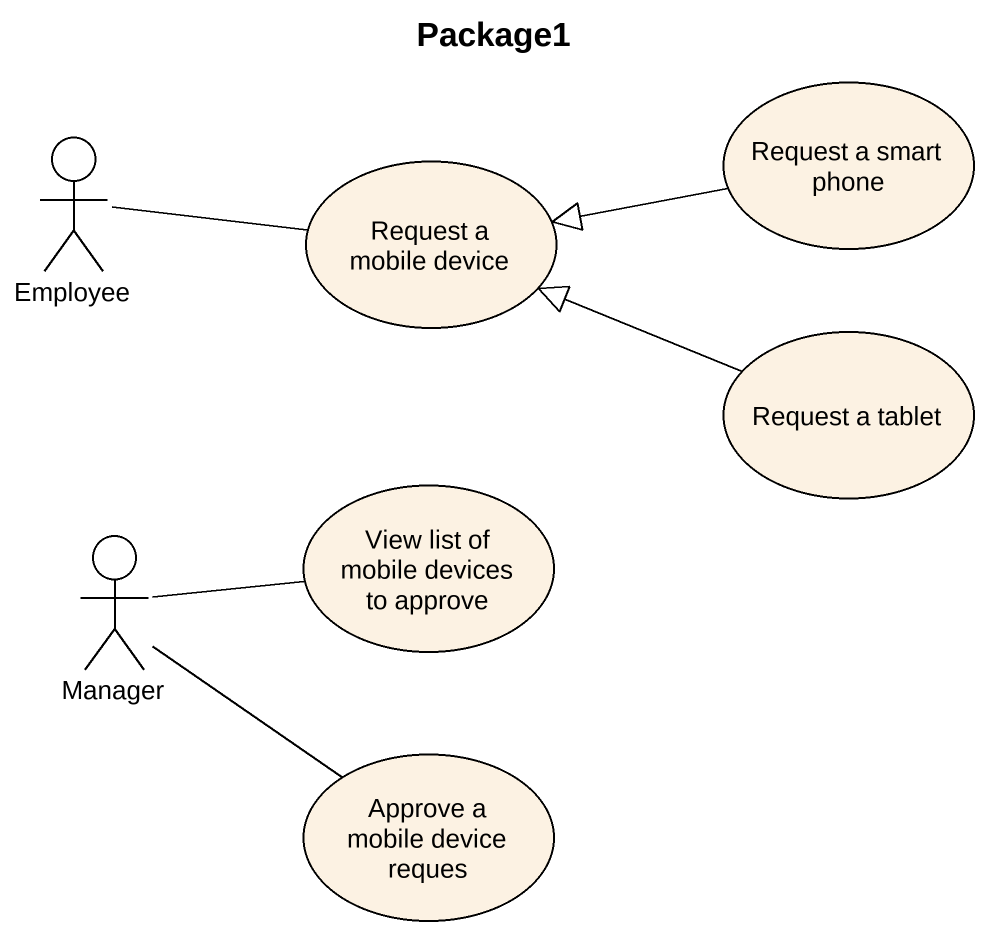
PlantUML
@startuml
title Package1
usecase "Request a smart phone" as Request_a_smart_phone
actor Employee
usecase "Request a mobile device" as Request_a_mobile_device
usecase "Request a tablet" as Request_a_tablet
usecase "View list of mobile devices to approve" as View_list_of_mobile_devices
actor Manager
usecase "Approve a mobile device reques" as Approve_a_mobile_device
Request_a_smart_phone -left-|> Request_a_mobile_device
Request_a_mobile_device -left- Employee
Request_a_tablet -left-|> Request_a_mobile_device
View_list_of_mobile_devices -left- Manager
Approve_a_mobile_device -up- Manager
@enduml
